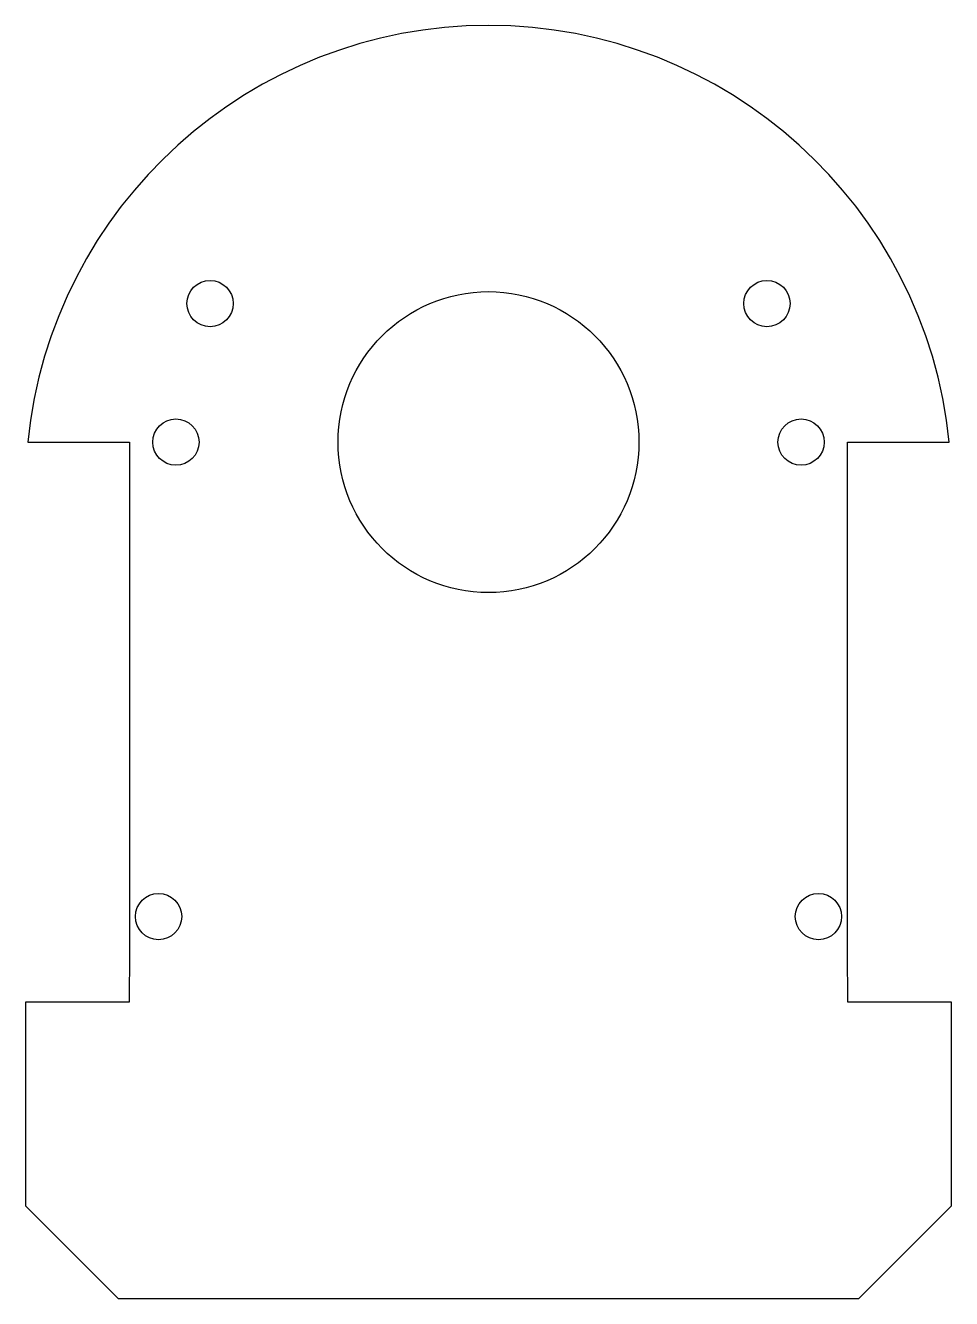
# Model space of a CAD drawing. Header units: millimetres. Extents: x -20 to 20, y -25 to 30.
import ezdxf

# ---------------------------------------------------------------- set-up
doc = ezdxf.new("R2010")
doc.units = ezdxf.units.MM
doc.layers.get('0').update_dxf_attribs({"linetype": 'CONTINUOUS'})

msp = doc.modelspace()

# ---------------------------------------------------------------- linework, layer by layer
for points in [[(-16, -25), (16, -25), (20, -21), (20, -12.2), (15.514, -12.2), (15.5, -10), (15.5, 12), (19.9, 12, 0.904534), (-19.9, 12), (-15.5, 12), (-15.5, -10), (-15.514, -12.2), (-20, -12.2), (-20, -21)], [(20, -21), (20, -12.2), (15.514, -12.2), (15.5, -10), (15.5, 12), (19.9, 12, 0.904534), (-19.9, 12), (-15.5, 12), (-15.5, -10), (-15.514, -12.2), (-20, -12.2), (-20, -21), (-16, -25), (16, -25)]]:
    msp.add_lwpolyline(points, format="xyb", close=True)
for centre, radius in [((-12.028, 17.983), 1), ((-12.028, 17.983), 1), ((12.028, 17.983), 1), ((12.028, 17.983), 1), ((0, 12), 6.5), ((0, 12), 6.5), ((-13.5, 12), 1), ((-13.5, 12), 1), ((13.5, 12), 1), ((13.5, 12), 1), ((-14.25, -8.5), 1), ((-14.25, -8.5), 1), ((14.25, -8.5), 1), ((14.25, -8.5), 1)]:
    msp.add_circle(centre, radius)

doc.saveas('drawing.dxf')
